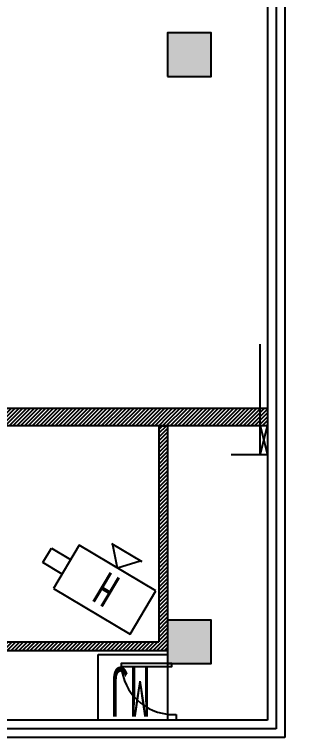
# Model space of a CAD drawing. Extents: x 243000 to 1039751, y -184758 to -16773.
# Drawn here: x 1008377 to 1012594, y -92962 to -82988 of the extents above; entities that cross this region are included whole.
import ezdxf
from ezdxf.enums import TextEntityAlignment as Align

# ---------------------------------------------------------------- set-up
doc = ezdxf.new("R2010")
doc.units = 0
doc.header["$LTSCALE"] = 1000
doc.header["$MEASUREMENT"] = 0
doc.header["$PDMODE"] = 1
doc.layers.get('0').update_dxf_attribs({"linetype": 'CONTINUOUS'})
doc.layers.get('Defpoints').update_dxf_attribs({"linetype": 'CONTINUOUS'})
for name, color, linetype in [('2F-p', 2, 'CONTINUOUS'), ('rd-PDS点', 3, 'CONTINUOUS'), ('WALL', 7, 'CONTINUOUS'), ('图框', 7, 'CONTINUOUS'), ('玻璃线', 5, 'CONTINUOUS'), ('轴线标注', 1, 'CONTINUOUS'), ('门', 3, 'CONTINUOUS')]:
    doc.layers.add(name, color=color, linetype=linetype)
doc.styles.add('DIM_FONT', font='romans.shx', dxfattribs={"width": 0.7, "height": 250, "bigfont": 'hztxt.shx'})
doc.styles.add('rd-1', font='')
doc.styles.get("Standard").update_dxf_attribs({"font": '', "width": 0.6})
doc.styles.get('rd-1').set_extended_font_data('SimSun')
doc.styles.get('Standard').set_extended_font_data('SimSun')
doc.dimstyles.new('80', dxfattribs={"dimscale": 100, "dimtxt": 2.5, "dimasz": 1, "dimexe": 1, "dimexo": 0, "dimgap": 0.6, "dimtad": 1, "dimdec": 0, "dimrnd": 10, "dimzin": 0, "dimdsep": 32, "dimtxsty": 'DIM_FONT', "dimblk": 'ARCHTICK', "dimcen": 0, "dimdle": 1, "dimclrd": 1, "dimclre": 1, "dimclrt": 2, "dimadec": 3, "dimazin": 0, "dimtfac": 1, "dimtdec": 0, "dimtix": 1, "dimtmove": 2, "dimatfit": 3, "dimldrblk": 'DOT', "dimfxl": 10, "dimfxlon": 1, "dimtolj": 1, "dimtzin": 0, "dimlwd": -1, "dimarcsym": 2})
pattern_1 = [(45, (482443.937, 25428.028), (-26.5165043, 26.5165043), [])]

# ---------------------------------------------------------------- blocks, each defined once
blk = doc.blocks.new('_fzh')
at = {"layer": 'WALL'}
blk.add_hatch(color=7, dxfattribs=at).paths.add_polyline_path([(0.5, 0.5), (-0.5, 0.5), (-0.5, -0.5), (0.5, -0.5)])
at = {"layer": 'WALL', "color": 7}
blk.add_lwpolyline([(-0.5, -0.5), (0.5, -0.5), (0.5, 0.5), (-0.5, 0.5)], close=True, dxfattribs=at)
blk = doc.blocks.new('qjjk')
at = {"layer": 'rd-PDS点', "color": 4, "linetype": 'Continuous', "lineweight": -3, "ltscale": 0.0001}
for p, q in [((9508382.3, 12632672.7), (9508382.6, 12633199.3)), ((9508382.6, 12633199.3), (9509318.8, 12633198.8)), ((9509318.8, 12633198.8), (9509318.5, 12632672.2)), ((9508148.4, 12633023.9), (9508148.3, 12632848.4)), ((9508382.5, 12633023.8), (9508148.4, 12633023.9)), ((9508148.3, 12632848.4), (9508382.4, 12632848.3)), ((9509318.5, 12632672.2), (9508382.3, 12632672.7)), ((9508850.4, 12632672.5), (9508684.9, 12632489.5)), ((9509015.6, 12632489.3), (9508850.4, 12632672.5)), ((9508664.5, 12632483.9), (9509031.9, 12632483.7))]:
    blk.add_line(p, q, dxfattribs=at)
at = {"layer": 'rd-PDS点', "color": 4, "linetype": 'Continuous', "lineweight": -3, "ltscale": 0.0001, "style": 'rd-1', "oblique": 360, "width": 0.7}
blk.add_text('H', height=351.1, rotation=359.96851, dxfattribs=at).set_placement((9508863.4, 12632926.9), align=Align.MIDDLE)
blk = doc.blocks.new('MJ')
at = {"color": 3}
for p, q in [((289112, -76525), (290067, -76525)), ((289112, -77430.3), (289112, -76525)), ((290067, -76525), (290067, -77430.3)), ((290067, -77430.3), (289112, -77430.3))]:
    blk.add_line(p, q, dxfattribs=at)
at = {"color": 3, "insert": (289350.1, -76571.4), "char_height": 684.29, "width": 2771.366, "attachment_point": 1}
blk.add_mtext('MJ', dxfattribs=at)
blk = doc.blocks.new('_ArchTick')
at = {"color": 0, "linetype": 'ByBlock', "const_width": 0.15}
blk.add_lwpolyline([(-0.5, -0.5), (0.5, 0.5)], dxfattribs=at)
blk = doc.blocks.new('*D224')
at = {"layer": 'Defpoints', "color": 0}
for p in [(1011874.4, -88662.5), (1011094.4, -91942.5), (1013794.4, -91942.5)]:
    blk.add_point(p, dxfattribs=at)
at = {"layer": '轴线标注', "color": 1}
blk.add_line((1013794.4, -88562.5), (1013794.4, -92042.5), dxfattribs=at)
at = {"layer": '轴线标注', "color": 1, "lineweight": -2}
for p, q in [((1012794.4, -88662.5), (1013894.4, -88662.5)), ((1012794.4, -91942.5), (1013894.4, -91942.5))]:
    blk.add_line(p, q, dxfattribs=at)
at = {"layer": '轴线标注', "color": 1, "xscale": 100, "yscale": 100, "zscale": 100}
for p, rotation in [((1013794.4, -88662.5), 90), ((1013794.4, -91942.5), 270)]:
    blk.add_blockref('_ArchTick', p, dxfattribs=dict(at, rotation=rotation))
at = {"layer": '轴线标注', "color": 2, "insert": (1013609.4, -90302.5), "char_height": 250, "attachment_point": 5, "rotation": 90, "style": 'DIM_FONT'}
blk.add_mtext('\\A1;3280', dxfattribs=at)
blk = doc.blocks.new('_Dot')
at = {"color": 0, "linetype": 'ByBlock', "lineweight": -2}
blk.add_line((-0.5, 0), (-1, 0), dxfattribs=at)
at = {"color": 0, "linetype": 'ByBlock', "const_width": 0.5}
blk.add_lwpolyline([(-0.25, 0, 1), (0.25, 0, 1)], format="xyb", close=True, dxfattribs=at)

msp = doc.modelspace()

# ---------------------------------------------------------------- hatches: boundary and pattern name
at = {"layer": 'WALL'}
h = msp.add_hatch(dxfattribs=at)
h.set_pattern_fill('ANSI31', scale=300, style=0)
h.set_pattern_definition(pattern_1)
h.paths.add_polyline_path([(1010494.4, -88662.5), (1010494.4, -88422.5), (1005054.4, -88422.5), (1005054.4, -88662.5)])
h = msp.add_hatch(dxfattribs=at)
h.set_pattern_fill('ANSI31', scale=300, style=0)
h.set_pattern_definition(pattern_1)
h.paths.add_polyline_path([(1010494.4, -88422.5), (1010494.4, -88662.5), (1011874.4, -88662.5), (1011874.4, -88422.5)])
h = msp.add_hatch(dxfattribs=at)
h.set_pattern_fill('ANSI31', scale=300, style=0)
h.set_pattern_definition(pattern_1)
h.paths.add_polyline_path([(1010374.4, -91642.5), (1005054.4, -91642.5), (1005054.4, -91762.5), (1010494.4, -91762.5), (1010494.4, -88662.5), (1010374.4, -88662.5)])

# ---------------------------------------------------------------- linework, layer by layer
at = {"layer": 'WALL', "color": 7}
for p, q in [((1011874.4, -88422.5), (1005054.4, -88422.5)), ((1011874.4, -88662.5), (1005054.4, -88662.5)), ((1010374.4, -88662.5), (1010374.4, -91642.5)), ((1010374.4, -88662.5), (1010494.4, -88662.5)), ((1010494.4, -88662.5), (1010494.4, -91762.5)), ((1005054.4, -91642.5), (1010374.4, -91642.5)), ((1005054.4, -91762.5), (1010494.4, -91762.5))]:
    msp.add_line(p, q, dxfattribs=at)
at = {"layer": '玻璃线', "color": 7}
for p, q in [((1011874.4, -59542.5), (1011874.4, -92722.5)), ((1011994.4, -59542.5), (1011994.4, -92842.5)), ((1012114.4, -59542.5), (1012114.4, -92962.5)), ((1010494.4, -92642.5), (1010494.4, -92722.5)), ((1010494.4, -92642.5), (1010614.4, -92642.5)), ((1010614.4, -92642.5), (1010614.4, -92722.5)), ((1011874.4, -92722.5), (1002514.4, -92722.5)), ((1011994.4, -92842.5), (1002394.4, -92842.5)), ((1012114.4, -92962.5), (1002274.4, -92962.5))]:
    msp.add_line(p, q, dxfattribs=at)
at = {"layer": '轴线标注', "color": 5}
for p, q in [((1011774.4, -88662.5), (1011774.4, -87537)), ((1011774.4, -89062.5), (1011774.4, -88662.5)), ((1011774.4, -89062.5), (1011374.4, -89062.5)), ((1011774.4, -89062.5), (1011474.4, -89062.5))]:
    msp.add_line(p, q, dxfattribs=at)
at = {"layer": '轴线标注', "color": 4}
for p, q in [((1011874.4, -88662.5), (1011774.4, -88662.5)), ((1011774.4, -89062.5), (1011874.4, -88662.5)), ((1011774.4, -88662.5), (1011874.4, -89062.5)), ((1011874.4, -88662.5), (1011874.4, -89062.5)), ((1011774.4, -89062.5), (1011566.7, -89062.5)), ((1011874.4, -89062.5), (1011774.4, -89062.5))]:
    msp.add_line(p, q, dxfattribs=at)
at = {"layer": '门', "color": 7}
msp.add_lwpolyline([(1010554.4, -91942.5), (1009854.4, -91942.5), (1009854.4, -91982.5), (1010554.4, -91982.5)], close=True, dxfattribs=at)
msp.add_arc((1010569.5, -91925.3), 717.4, 184.57288, 268.7964, dxfattribs=at)

# ---------------------------------------------------------------- block references
at = {"layer": '2F-p', "xscale": -1.319999999982431, "yscale": 1.320000000036089, "zscale": 1.32, "rotation": 149.2001100606787}
msp.add_blockref('qjjk', (-1233249.1, 20659636.5), dxfattribs=at)
at = {"layer": 'WALL', "color": 7, "xscale": 600, "yscale": 600, "zscale": 600}
for p in [(1010794.4, -83542.5), (1010794.4, -91642.5)]:
    msp.add_blockref('_fzh', p, dxfattribs=at)
at = {"layer": '图框', "color": 5, "rotation": 180}
msp.add_blockref('MJ', (1299602.5, -169247.4), dxfattribs=at)

# ---------------------------------------------------------------- dimensions: what is measured, and where the dimension line sits
at = {"layer": '轴线标注', "color": 4}
dim = msp.add_linear_dim(base=(1013794.4, -91942.5), p1=(1011874.4, -88662.5), p2=(1011094.4, -91942.5), angle=90, dimstyle='80', dxfattribs=at)
dim.commit()
dim.dimension.update_dxf_attribs({"geometry": '*D224', "text_midpoint": (1013609.4, -90302.5)})

doc.saveas('drawing.dxf')
